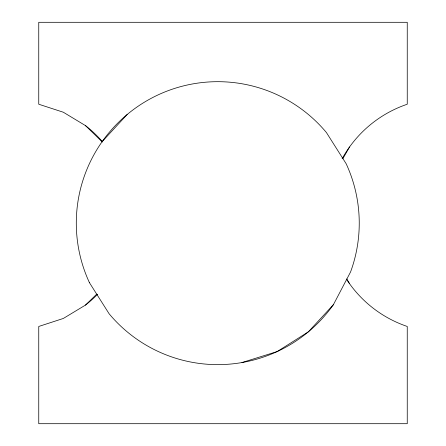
<?xml version="1.0" encoding="UTF-8"?>
<svg xmlns="http://www.w3.org/2000/svg" width="446" height="446" viewBox="0 0 446 446"><rect width="100%" height="100%" fill="white"/><g stroke="black" fill="none" stroke-linecap="round" stroke-linejoin="round"><path stroke-width="0.67" d="M89.384 282.558A141.41 141.41 0 0 1 102.067 141.75L127.155 114.511M241.922 362.559L277.178 351.56L308.387 331.807L333.418 304.651L350.567 271.943A141.477 141.477 0 0 0 346.168 163.749L326.416 132.54A141.477 141.477 0 0 0 102.123 141.666M342.913 158.603L349.541 146.979M346.419 279.129A117.304 117.304 0 0 0 407.248 326.455L407.248 423.7L38.752 423.7L38.752 326.455L63.321 318.461L85.442 305.109L96.704 294.159M102.669 142.034A113.379 113.379 0 0 0 85.442 125.582L63.321 112.23L38.752 104.236L38.752 22.3L407.248 22.3L407.248 104.236A117.304 117.304 0 0 0 342.127 158.737M85.442 125.582L102.073 141.756M89.367 282.563L109.119 313.772A141.477 141.477 0 0 0 333.418 304.651M346.86 279.012L349.541 283.712M97.641 294.209A113.379 113.379 0 0 1 85.442 305.109"/></g></svg>
